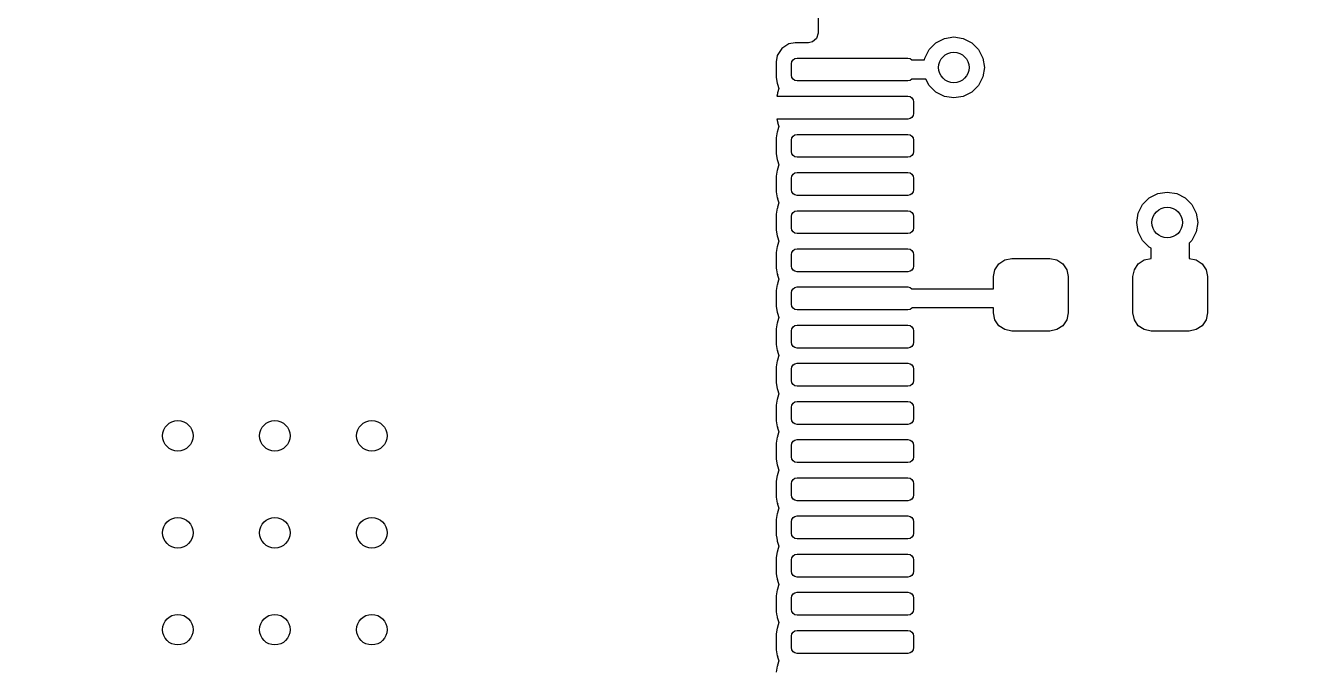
# Model space of a CAD drawing. Extents: x 116 to 183, y -110.2 to -37.6.
# Drawn here: x 145.83 to 162.62, y -73.39 to -64.98 of the extents above; entities that cross this region are included whole.
import ezdxf

# ---------------------------------------------------------------- set-up
doc = ezdxf.new("R2010")
doc.units = 0
doc.layers.add('BLACK', color=7, linetype='CONTINUOUS')

msp = doc.modelspace()

# ---------------------------------------------------------------- linework, layer by layer
at = {"layer": 'BLACK', "linetype": 'CONTINUOUS'}
for p, q in [((156.21, -64.386), (156.21, -65.08375)), ((156.21, -65.08375), (156.190315, -65.150789)), ((155.828744, -65.223735), (155.737615, -65.284625)), ((155.90911, -65.20775), (155.828744, -65.223735)), ((156.086001, -65.20775), (155.90911, -65.20775)), ((156.137511, -65.196544), (156.086001, -65.20775)), ((156.190315, -65.150789), (156.137511, -65.196544)), ((157.664393, -65.296886), (157.752886, -65.208393)), ((157.752886, -65.208393), (157.864393, -65.151577)), ((157.864393, -65.151577), (157.988, -65.132)), ((157.988, -65.132), (158.111607, -65.151577)), ((158.111607, -65.151577), (158.223114, -65.208393)), ((158.223114, -65.208393), (158.311607, -65.296886)), ((155.676723, -65.375759), (155.66074, -65.456113)), ((155.676725, -65.375755), (155.676723, -65.375759)), ((155.737615, -65.284625), (155.676725, -65.375755)), ((155.866949, -65.454549), (155.883207, -65.430217)), ((155.883207, -65.430217), (155.907539, -65.413959)), ((155.907539, -65.413959), (155.93624, -65.40825)), ((155.93624, -65.40825), (157.38624, -65.40825)), ((157.38624, -65.40825), (157.414941, -65.413959)), ((157.414941, -65.413959), (157.439273, -65.430217)), ((157.439273, -65.430217), (157.4413, -65.43325)), ((157.4413, -65.43325), (157.60364, -65.43325)), ((157.60364, -65.43325), (157.607577, -65.408393)), ((157.607577, -65.408393), (157.664393, -65.296886)), ((158.311607, -65.296886), (158.368423, -65.408393)), ((158.368423, -65.408393), (158.388, -65.532)), ((155.66074, -65.456113), (155.66074, -65.660379)), ((155.86124, -65.48325), (155.866949, -65.454549)), ((155.86124, -65.63325), (155.86124, -65.48325)), ((158.388, -65.532), (158.368423, -65.655607)), ((155.66074, -65.660379), (155.676725, -65.740745)), ((155.676725, -65.740745), (155.681399, -65.752028)), ((155.681399, -65.752028), (155.680095, -65.752567)), ((155.680095, -65.752567), (155.696977, -65.806488)), ((155.866949, -65.661951), (155.86124, -65.63325)), ((155.883207, -65.686283), (155.866949, -65.661951)), ((155.907539, -65.702541), (155.883207, -65.686283)), ((155.93624, -65.70825), (155.907539, -65.702541)), ((157.38624, -65.70825), (155.93624, -65.70825)), ((157.414941, -65.702541), (157.38624, -65.70825)), ((157.439273, -65.686283), (157.414941, -65.702541)), ((157.4413, -65.68325), (157.439273, -65.686283)), ((157.621662, -65.68325), (157.4413, -65.68325)), ((157.664393, -65.767114), (157.621662, -65.68325)), ((157.752886, -65.855607), (157.664393, -65.767114)), ((158.311607, -65.767114), (158.223114, -65.855607)), ((158.368423, -65.655607), (158.311607, -65.767114)), ((155.677193, -65.875954), (155.670769, -65.908249)), ((155.670769, -65.908249), (155.67077, -65.90825)), ((155.67077, -65.90825), (155.897939, -65.90825)), ((155.677272, -65.875764), (155.677193, -65.875954)), ((155.678491, -65.873868), (155.677272, -65.875764)), ((155.67934, -65.87077), (155.678491, -65.873868)), ((155.681868, -65.86467), (155.67934, -65.87077)), ((155.696977, -65.806488), (155.681101, -65.864352)), ((155.681101, -65.864352), (155.681868, -65.86467)), ((155.897939, -65.90825), (155.908117, -65.908749)), ((155.908117, -65.908749), (155.909102, -65.908749)), ((155.909102, -65.908749), (155.909107, -65.90875)), ((155.909107, -65.90875), (155.933726, -65.908749)), ((155.933726, -65.908749), (155.93624, -65.90825)), ((155.93624, -65.90825), (157.38624, -65.90825)), ((157.38624, -65.90825), (157.414941, -65.913959)), ((157.414941, -65.913959), (157.439273, -65.930217)), ((157.439273, -65.930217), (157.455531, -65.954549)), ((157.864393, -65.912423), (157.752886, -65.855607)), ((157.988, -65.932), (157.864393, -65.912423)), ((158.111607, -65.912423), (157.988, -65.932)), ((158.223114, -65.855607), (158.111607, -65.912423)), ((157.455531, -65.954549), (157.46124, -65.98325)), ((157.46124, -65.98325), (157.46124, -66.13325)), ((155.897951, -66.20825), (155.670769, -66.20825)), ((155.670769, -66.20825), (155.677193, -66.240548)), ((155.677193, -66.240548), (155.681868, -66.251832)), ((155.681868, -66.251832), (155.680343, -66.252463)), ((155.680343, -66.252463), (155.696977, -66.305586)), ((155.90811, -66.20775), (155.897951, -66.20825)), ((155.933726, -66.20775), (155.90811, -66.20775)), ((155.93624, -66.20825), (155.933726, -66.20775)), ((157.38624, -66.20825), (155.93624, -66.20825)), ((157.414941, -66.202541), (157.38624, -66.20825)), ((157.439273, -66.186283), (157.414941, -66.202541)), ((157.455531, -66.161951), (157.439273, -66.186283)), ((157.46124, -66.13325), (157.455531, -66.161951)), ((155.676723, -66.375757), (155.66074, -66.456113)), ((155.676767, -66.375652), (155.676723, -66.375757)), ((155.678493, -66.372967), (155.676767, -66.375652)), ((155.679695, -66.368585), (155.678493, -66.372967)), ((155.681398, -66.364474), (155.679695, -66.368585)), ((155.696977, -66.305586), (155.680881, -66.36426)), ((155.680881, -66.36426), (155.681398, -66.364474)), ((155.86124, -66.48325), (155.866949, -66.454549)), ((155.866949, -66.454549), (155.883207, -66.430217)), ((155.883207, -66.430217), (155.907539, -66.413959)), ((155.907539, -66.413959), (155.93624, -66.40825)), ((155.93624, -66.40825), (157.38624, -66.40825)), ((157.38624, -66.40825), (157.414941, -66.413959)), ((157.414941, -66.413959), (157.439273, -66.430217)), ((157.439273, -66.430217), (157.455531, -66.454549)), ((157.455531, -66.454549), (157.46124, -66.48325)), ((155.66074, -66.456113), (155.66074, -66.660379)), ((155.86124, -66.63325), (155.86124, -66.48325)), ((157.46124, -66.48325), (157.46124, -66.63325)), ((155.66074, -66.660379), (155.676726, -66.740748)), ((155.676726, -66.740748), (155.681399, -66.75203)), ((155.681399, -66.75203), (155.679954, -66.752628)), ((155.679954, -66.752628), (155.696676, -66.806038)), ((155.866949, -66.661951), (155.86124, -66.63325)), ((155.883207, -66.686283), (155.866949, -66.661951)), ((155.907539, -66.702541), (155.883207, -66.686283)), ((155.93624, -66.70825), (155.907539, -66.702541)), ((157.38624, -66.70825), (155.93624, -66.70825)), ((157.414941, -66.702541), (157.38624, -66.70825)), ((157.439273, -66.686283), (157.414941, -66.702541)), ((157.455531, -66.661951), (157.439273, -66.686283)), ((157.46124, -66.63325), (157.455531, -66.661951)), ((155.676724, -66.875755), (155.66074, -66.956113)), ((155.66074, -66.956113), (155.66074, -67.160379)), ((155.67679, -66.875595), (155.676724, -66.875755)), ((155.67819, -66.873418), (155.67679, -66.875595)), ((155.679166, -66.869859), (155.67819, -66.873418)), ((155.681399, -66.864469), (155.679166, -66.869859)), ((155.696676, -66.806038), (155.680722, -66.864188)), ((155.680722, -66.864188), (155.681399, -66.864469)), ((155.86124, -66.98325), (155.866949, -66.954549)), ((155.866949, -66.954549), (155.883207, -66.930217)), ((155.883207, -66.930217), (155.907539, -66.913959)), ((155.907539, -66.913959), (155.93624, -66.90825)), ((155.93624, -66.90825), (157.38624, -66.90825)), ((157.38624, -66.90825), (157.414941, -66.913959)), ((157.414941, -66.913959), (157.439273, -66.930217)), ((157.439273, -66.930217), (157.455531, -66.954549)), ((157.455531, -66.954549), (157.46124, -66.98325)), ((155.86124, -67.13325), (155.86124, -66.98325)), ((157.46124, -66.98325), (157.46124, -67.13325)), ((155.66074, -67.160379), (155.676726, -67.240748)), ((155.676726, -67.240748), (155.681399, -67.25203)), ((155.681399, -67.25203), (155.679954, -67.252628)), ((155.679954, -67.252628), (155.696676, -67.306038)), ((155.866949, -67.161951), (155.86124, -67.13325)), ((155.883207, -67.186283), (155.866949, -67.161951)), ((155.907539, -67.202541), (155.883207, -67.186283)), ((155.93624, -67.20825), (155.907539, -67.202541)), ((157.38624, -67.20825), (155.93624, -67.20825)), ((157.414941, -67.202541), (157.38624, -67.20825)), ((157.439273, -67.186283), (157.414941, -67.202541)), ((157.455531, -67.161951), (157.439273, -67.186283)), ((157.46124, -67.13325), (157.455531, -67.161951)), ((160.458393, -67.328886), (160.546886, -67.240393)), ((160.546886, -67.240393), (160.658393, -67.183577)), ((160.658393, -67.183577), (160.782, -67.164)), ((160.782, -67.164), (160.905607, -67.183577)), ((160.905607, -67.183577), (161.017114, -67.240393)), ((161.017114, -67.240393), (161.105607, -67.328886)), ((155.676724, -67.375755), (155.66074, -67.456113)), ((155.66074, -67.456113), (155.66074, -67.660379)), ((155.67679, -67.375595), (155.676724, -67.375755)), ((155.67819, -67.373418), (155.67679, -67.375595)), ((155.679166, -67.369859), (155.67819, -67.373418)), ((155.681399, -67.364469), (155.679166, -67.369859)), ((155.696676, -67.306038), (155.680722, -67.364188)), ((155.680722, -67.364188), (155.681399, -67.364469)), ((155.86124, -67.48325), (155.866949, -67.454549)), ((155.866949, -67.454549), (155.883207, -67.430217)), ((155.883207, -67.430217), (155.907539, -67.413959)), ((155.907539, -67.413959), (155.93624, -67.40825)), ((155.93624, -67.40825), (157.38624, -67.40825)), ((157.38624, -67.40825), (157.414941, -67.413959)), ((157.414941, -67.413959), (157.439273, -67.430217)), ((157.439273, -67.430217), (157.455531, -67.454549)), ((157.455531, -67.454549), (157.46124, -67.48325)), ((160.382, -67.564), (160.401577, -67.440393)), ((160.401577, -67.440393), (160.458393, -67.328886)), ((161.105607, -67.328886), (161.162423, -67.440393)), ((161.162423, -67.440393), (161.182, -67.564)), ((155.86124, -67.63325), (155.86124, -67.48325)), ((157.46124, -67.48325), (157.46124, -67.63325)), ((160.401577, -67.687607), (160.382, -67.564)), ((161.182, -67.564), (161.162423, -67.687607)), ((155.66074, -67.660379), (155.676726, -67.740748)), ((155.676726, -67.740748), (155.681399, -67.75203)), ((155.681399, -67.75203), (155.679954, -67.752628)), ((155.679954, -67.752628), (155.696676, -67.806038)), ((155.866949, -67.661951), (155.86124, -67.63325)), ((155.883207, -67.686283), (155.866949, -67.661951)), ((155.907539, -67.702541), (155.883207, -67.686283)), ((155.93624, -67.70825), (155.907539, -67.702541)), ((157.38624, -67.70825), (155.93624, -67.70825)), ((157.414941, -67.702541), (157.38624, -67.70825)), ((157.439273, -67.686283), (157.414941, -67.702541)), ((157.455531, -67.661951), (157.439273, -67.686283)), ((157.46124, -67.63325), (157.455531, -67.661951)), ((160.458393, -67.799114), (160.401577, -67.687607)), ((161.162423, -67.687607), (161.105607, -67.799114)), ((155.676724, -67.875755), (155.66074, -67.956113)), ((155.66074, -67.956113), (155.66074, -68.160379)), ((155.67679, -67.875595), (155.676724, -67.875755)), ((155.67819, -67.873418), (155.67679, -67.875595)), ((155.679166, -67.869859), (155.67819, -67.873418)), ((155.681399, -67.864469), (155.679166, -67.869859)), ((155.696676, -67.806038), (155.680722, -67.864188)), ((155.680722, -67.864188), (155.681399, -67.864469)), ((155.86124, -67.98325), (155.866949, -67.954549)), ((155.866949, -67.954549), (155.883207, -67.930217)), ((155.883207, -67.930217), (155.907539, -67.913959)), ((155.907539, -67.913959), (155.93624, -67.90825)), ((155.93624, -67.90825), (157.38624, -67.90825)), ((157.38624, -67.90825), (157.414941, -67.913959)), ((157.414941, -67.913959), (157.439273, -67.930217)), ((157.439273, -67.930217), (157.455531, -67.954549)), ((157.455531, -67.954549), (157.46124, -67.98325)), ((160.546886, -67.887607), (160.458393, -67.799114)), ((160.57074, -67.899761), (160.546886, -67.887607)), ((160.57074, -68.03525), (160.57074, -67.899761)), ((161.105607, -67.799114), (161.07074, -67.833981)), ((161.07074, -67.833981), (161.07074, -68.03525)), ((155.86124, -68.13325), (155.86124, -67.98325)), ((157.46124, -67.98325), (157.46124, -68.13325)), ((158.526319, -68.181863), (158.577802, -68.104812)), ((158.577802, -68.104812), (158.654853, -68.053329)), ((158.654853, -68.053329), (158.74574, -68.03525)), ((158.74574, -68.03525), (159.24574, -68.03525)), ((159.24574, -68.03525), (159.336627, -68.053329)), ((159.336627, -68.053329), (159.413678, -68.104812)), ((159.413678, -68.104812), (159.465161, -68.181863)), ((160.351319, -68.181863), (160.402802, -68.104812)), ((160.402802, -68.104812), (160.479853, -68.053329)), ((160.479853, -68.053329), (160.57074, -68.03525)), ((161.07074, -68.03525), (161.161627, -68.053329)), ((161.161627, -68.053329), (161.238678, -68.104812)), ((161.238678, -68.104812), (161.290161, -68.181863)), ((155.66074, -68.160379), (155.665416, -68.183888)), ((155.665416, -68.183888), (155.675814, -68.236167)), ((155.675814, -68.236167), (155.676726, -68.240748)), ((155.676726, -68.240748), (155.681399, -68.25203)), ((155.681399, -68.25203), (155.679954, -68.252628)), ((155.679954, -68.252628), (155.696676, -68.306038)), ((155.866949, -68.161951), (155.86124, -68.13325)), ((155.883207, -68.186283), (155.866949, -68.161951)), ((155.907539, -68.202541), (155.883207, -68.186283)), ((155.93624, -68.20825), (155.907539, -68.202541)), ((157.38624, -68.20825), (155.93624, -68.20825)), ((157.414941, -68.202541), (157.38624, -68.20825)), ((157.439273, -68.186283), (157.414941, -68.202541)), ((157.455531, -68.161951), (157.439273, -68.186283)), ((157.46124, -68.13325), (157.455531, -68.161951)), ((158.50824, -68.27275), (158.526319, -68.181863)), ((158.50824, -68.43325), (158.50824, -68.27275)), ((159.465161, -68.181863), (159.48324, -68.27275)), ((159.48324, -68.27275), (159.48324, -68.74775)), ((160.33324, -68.27275), (160.351319, -68.181863)), ((160.33324, -68.74775), (160.33324, -68.27275)), ((161.290161, -68.181863), (161.30824, -68.27275)), ((161.30824, -68.27275), (161.30824, -68.74775)), ((155.676724, -68.375755), (155.66074, -68.456113)), ((155.66074, -68.456113), (155.66074, -68.660379)), ((155.67679, -68.375595), (155.676724, -68.375755)), ((155.67819, -68.373418), (155.67679, -68.375595)), ((155.679166, -68.369859), (155.67819, -68.373418)), ((155.681399, -68.364469), (155.679166, -68.369859)), ((155.696676, -68.306038), (155.680722, -68.364188)), ((155.680722, -68.364188), (155.681399, -68.364469)), ((155.86124, -68.48325), (155.866949, -68.454549)), ((155.866949, -68.454549), (155.883207, -68.430217)), ((155.883207, -68.430217), (155.907539, -68.413959)), ((155.907539, -68.413959), (155.93624, -68.40825)), ((155.93624, -68.40825), (157.38624, -68.40825)), ((157.38624, -68.40825), (157.414941, -68.413959)), ((157.414941, -68.413959), (157.439273, -68.430217)), ((157.439273, -68.430217), (157.4413, -68.43325)), ((157.4413, -68.43325), (158.50824, -68.43325)), ((155.86124, -68.63325), (155.86124, -68.48325)), ((155.866949, -68.661951), (155.86124, -68.63325)), ((155.66074, -68.660379), (155.676726, -68.740748)), ((155.676726, -68.740748), (155.681399, -68.75203)), ((155.681399, -68.75203), (155.679954, -68.752628)), ((155.679954, -68.752628), (155.696676, -68.806038)), ((155.883207, -68.686283), (155.866949, -68.661951)), ((155.907539, -68.702541), (155.883207, -68.686283)), ((155.93624, -68.70825), (155.907539, -68.702541)), ((157.38624, -68.70825), (155.93624, -68.70825)), ((157.414941, -68.702541), (157.38624, -68.70825)), ((157.439273, -68.686283), (157.414941, -68.702541)), ((157.4413, -68.68325), (157.439273, -68.686283)), ((158.50824, -68.68325), (157.4413, -68.68325)), ((158.50824, -68.74775), (158.50824, -68.68325)), ((158.526319, -68.838637), (158.50824, -68.74775)), ((159.48324, -68.74775), (159.465161, -68.838637)), ((160.351319, -68.838637), (160.33324, -68.74775)), ((161.30824, -68.74775), (161.290161, -68.838637)), ((155.676724, -68.875755), (155.66074, -68.956113)), ((155.66074, -68.956113), (155.66074, -69.160379)), ((155.67679, -68.875595), (155.676724, -68.875755)), ((155.67819, -68.873418), (155.67679, -68.875595)), ((155.679166, -68.869859), (155.67819, -68.873418)), ((155.681399, -68.864469), (155.679166, -68.869859)), ((155.696676, -68.806038), (155.680722, -68.864188)), ((155.680722, -68.864188), (155.681399, -68.864469)), ((155.86124, -68.98325), (155.866949, -68.954549)), ((155.866949, -68.954549), (155.883207, -68.930217)), ((155.883207, -68.930217), (155.907539, -68.913959)), ((155.907539, -68.913959), (155.93624, -68.90825)), ((155.93624, -68.90825), (157.38624, -68.90825)), ((157.38624, -68.90825), (157.414941, -68.913959)), ((157.414941, -68.913959), (157.439273, -68.930217)), ((157.439273, -68.930217), (157.455531, -68.954549)), ((157.455531, -68.954549), (157.46124, -68.98325)), ((158.577802, -68.915688), (158.526319, -68.838637)), ((158.654853, -68.967171), (158.577802, -68.915688)), ((158.74574, -68.98525), (158.654853, -68.967171)), ((159.336627, -68.967171), (159.24574, -68.98525)), ((159.413678, -68.915688), (159.336627, -68.967171)), ((159.465161, -68.838637), (159.413678, -68.915688)), ((160.402802, -68.915688), (160.351319, -68.838637)), ((160.479853, -68.967171), (160.402802, -68.915688)), ((160.57074, -68.98525), (160.479853, -68.967171)), ((161.161627, -68.967171), (161.07074, -68.98525)), ((161.238678, -68.915688), (161.161627, -68.967171)), ((161.290161, -68.838637), (161.238678, -68.915688)), ((155.86124, -69.13325), (155.86124, -68.98325)), ((155.866949, -69.161951), (155.86124, -69.13325)), ((157.46124, -69.13325), (157.455531, -69.161951)), ((157.46124, -68.98325), (157.46124, -69.13325)), ((159.24574, -68.98525), (158.74574, -68.98525)), ((161.07074, -68.98525), (160.57074, -68.98525)), ((155.66074, -69.160379), (155.676726, -69.240748)), ((155.676726, -69.240748), (155.681399, -69.25203)), ((155.681399, -69.25203), (155.679954, -69.252628)), ((155.679954, -69.252628), (155.696676, -69.306038)), ((155.696676, -69.306038), (155.680722, -69.364188)), ((155.883207, -69.186283), (155.866949, -69.161951)), ((155.907539, -69.202541), (155.883207, -69.186283)), ((155.93624, -69.20825), (155.907539, -69.202541)), ((157.38624, -69.20825), (155.93624, -69.20825)), ((157.414941, -69.202541), (157.38624, -69.20825)), ((157.439273, -69.186283), (157.414941, -69.202541)), ((157.455531, -69.161951), (157.439273, -69.186283)), ((155.676724, -69.375755), (155.66074, -69.456113)), ((155.66074, -69.456113), (155.66074, -69.660379)), ((155.67679, -69.375595), (155.676724, -69.375755)), ((155.67819, -69.373418), (155.67679, -69.375595)), ((155.679166, -69.369859), (155.67819, -69.373418)), ((155.681399, -69.364469), (155.679166, -69.369859)), ((155.680722, -69.364188), (155.681399, -69.364469)), ((155.86124, -69.48325), (155.866949, -69.454549)), ((155.866949, -69.454549), (155.883207, -69.430217)), ((155.883207, -69.430217), (155.907539, -69.413959)), ((155.907539, -69.413959), (155.93624, -69.40825)), ((155.93624, -69.40825), (157.38624, -69.40825)), ((157.38624, -69.40825), (157.414941, -69.413959)), ((157.414941, -69.413959), (157.439273, -69.430217)), ((157.439273, -69.430217), (157.455531, -69.454549)), ((157.455531, -69.454549), (157.46124, -69.48325)), ((155.86124, -69.63325), (155.86124, -69.48325)), ((155.866949, -69.661951), (155.86124, -69.63325)), ((157.46124, -69.63325), (157.455531, -69.661951)), ((157.46124, -69.48325), (157.46124, -69.63325)), ((155.66074, -69.660379), (155.676726, -69.740748)), ((155.676726, -69.740748), (155.681399, -69.75203)), ((155.681399, -69.75203), (155.679954, -69.752628)), ((155.679954, -69.752628), (155.696676, -69.806038)), ((155.696676, -69.806038), (155.680722, -69.864188)), ((155.883207, -69.686283), (155.866949, -69.661951)), ((155.907539, -69.702541), (155.883207, -69.686283)), ((155.93624, -69.70825), (155.907539, -69.702541)), ((157.38624, -69.70825), (155.93624, -69.70825)), ((157.414941, -69.702541), (157.38624, -69.70825)), ((157.439273, -69.686283), (157.414941, -69.702541)), ((157.455531, -69.661951), (157.439273, -69.686283)), ((155.676724, -69.875755), (155.66074, -69.956113)), ((155.66074, -69.956113), (155.66074, -70.160379)), ((155.67679, -69.875595), (155.676724, -69.875755)), ((155.67819, -69.873418), (155.67679, -69.875595)), ((155.679166, -69.869859), (155.67819, -69.873418)), ((155.681399, -69.864469), (155.679166, -69.869859)), ((155.680722, -69.864188), (155.681399, -69.864469)), ((155.86124, -69.98325), (155.866949, -69.954549)), ((155.866949, -69.954549), (155.883207, -69.930217)), ((155.883207, -69.930217), (155.907539, -69.913959)), ((155.907539, -69.913959), (155.93624, -69.90825)), ((155.93624, -69.90825), (157.38624, -69.90825)), ((157.38624, -69.90825), (157.414941, -69.913959)), ((157.414941, -69.913959), (157.439273, -69.930217)), ((157.439273, -69.930217), (157.455531, -69.954549)), ((157.455531, -69.954549), (157.46124, -69.98325)), ((155.86124, -70.13325), (155.86124, -69.98325)), ((155.866949, -70.161951), (155.86124, -70.13325)), ((157.46124, -70.13325), (157.455531, -70.161951)), ((157.46124, -69.98325), (157.46124, -70.13325)), ((155.66074, -70.160379), (155.676726, -70.240748)), ((155.676726, -70.240748), (155.681399, -70.25203)), ((155.681399, -70.25203), (155.679954, -70.252628)), ((155.679954, -70.252628), (155.696676, -70.306038)), ((155.696676, -70.306038), (155.680722, -70.364188)), ((155.883207, -70.186283), (155.866949, -70.161951)), ((155.907539, -70.202541), (155.883207, -70.186283)), ((155.93624, -70.20825), (155.907539, -70.202541)), ((157.38624, -70.20825), (155.93624, -70.20825)), ((157.414941, -70.202541), (157.38624, -70.20825)), ((157.439273, -70.186283), (157.414941, -70.202541)), ((157.455531, -70.161951), (157.439273, -70.186283)), ((155.676724, -70.375755), (155.66074, -70.456113)), ((155.66074, -70.456113), (155.66074, -70.660379)), ((155.67679, -70.375595), (155.676724, -70.375755)), ((155.67819, -70.373418), (155.67679, -70.375595)), ((155.679166, -70.369859), (155.67819, -70.373418)), ((155.681399, -70.364469), (155.679166, -70.369859)), ((155.680722, -70.364188), (155.681399, -70.364469)), ((155.86124, -70.48325), (155.866949, -70.454549)), ((155.866949, -70.454549), (155.883207, -70.430217)), ((155.883207, -70.430217), (155.907539, -70.413959)), ((155.907539, -70.413959), (155.93624, -70.40825)), ((155.93624, -70.40825), (157.38624, -70.40825)), ((157.38624, -70.40825), (157.414941, -70.413959)), ((157.414941, -70.413959), (157.439273, -70.430217)), ((157.439273, -70.430217), (157.455531, -70.454549)), ((157.455531, -70.454549), (157.46124, -70.48325)), ((155.86124, -70.63325), (155.86124, -70.48325)), ((155.866949, -70.661951), (155.86124, -70.63325)), ((157.46124, -70.63325), (157.455531, -70.661951)), ((157.46124, -70.48325), (157.46124, -70.63325)), ((155.66074, -70.660379), (155.676726, -70.740748)), ((155.676726, -70.740748), (155.681399, -70.75203)), ((155.681399, -70.75203), (155.679954, -70.752628)), ((155.679954, -70.752628), (155.696676, -70.806038)), ((155.696676, -70.806038), (155.680722, -70.864188)), ((155.883207, -70.686283), (155.866949, -70.661951)), ((155.907539, -70.702541), (155.883207, -70.686283)), ((155.93624, -70.70825), (155.907539, -70.702541)), ((157.38624, -70.70825), (155.93624, -70.70825)), ((157.414941, -70.702541), (157.38624, -70.70825)), ((157.439273, -70.686283), (157.414941, -70.702541)), ((157.455531, -70.661951), (157.439273, -70.686283)), ((155.676724, -70.875755), (155.66074, -70.956113)), ((155.66074, -70.956113), (155.66074, -71.160379)), ((155.67679, -70.875595), (155.676724, -70.875755)), ((155.67819, -70.873418), (155.67679, -70.875595)), ((155.679166, -70.869859), (155.67819, -70.873418)), ((155.681399, -70.864469), (155.679166, -70.869859)), ((155.680722, -70.864188), (155.681399, -70.864469)), ((155.86124, -70.98325), (155.866949, -70.954549)), ((155.86124, -71.13325), (155.86124, -70.98325)), ((155.866949, -70.954549), (155.883207, -70.930217)), ((155.883207, -70.930217), (155.907539, -70.913959)), ((155.907539, -70.913959), (155.93624, -70.90825)), ((155.93624, -70.90825), (157.38624, -70.90825)), ((157.38624, -70.90825), (157.414941, -70.913959)), ((157.414941, -70.913959), (157.439273, -70.930217)), ((157.439273, -70.930217), (157.455531, -70.954549)), ((157.455531, -70.954549), (157.46124, -70.98325)), ((157.46124, -70.98325), (157.46124, -71.13325)), ((155.866949, -71.161951), (155.86124, -71.13325)), ((157.46124, -71.13325), (157.455531, -71.161951)), ((155.66074, -71.160379), (155.676726, -71.240748)), ((155.676726, -71.240748), (155.681399, -71.25203)), ((155.681399, -71.25203), (155.679954, -71.252628)), ((155.679954, -71.252628), (155.696676, -71.306038)), ((155.696676, -71.306038), (155.680722, -71.364188)), ((155.883207, -71.186283), (155.866949, -71.161951)), ((155.907539, -71.202541), (155.883207, -71.186283)), ((155.93624, -71.20825), (155.907539, -71.202541)), ((157.38624, -71.20825), (155.93624, -71.20825)), ((157.414941, -71.202541), (157.38624, -71.20825)), ((157.439273, -71.186283), (157.414941, -71.202541)), ((157.455531, -71.161951), (157.439273, -71.186283)), ((155.676724, -71.375755), (155.66074, -71.456113)), ((155.66074, -71.456113), (155.66074, -71.660379)), ((155.67679, -71.375595), (155.676724, -71.375755)), ((155.67819, -71.373418), (155.67679, -71.375595)), ((155.679166, -71.369859), (155.67819, -71.373418)), ((155.681399, -71.364469), (155.679166, -71.369859)), ((155.680722, -71.364188), (155.681399, -71.364469)), ((155.86124, -71.48325), (155.866949, -71.454549)), ((155.86124, -71.63325), (155.86124, -71.48325)), ((155.866949, -71.454549), (155.883207, -71.430217)), ((155.883207, -71.430217), (155.907539, -71.413959)), ((155.907539, -71.413959), (155.93624, -71.40825)), ((155.93624, -71.40825), (157.38624, -71.40825)), ((157.38624, -71.40825), (157.414941, -71.413959)), ((157.414941, -71.413959), (157.439273, -71.430217)), ((157.439273, -71.430217), (157.455531, -71.454549)), ((157.455531, -71.454549), (157.46124, -71.48325)), ((157.46124, -71.48325), (157.46124, -71.63325)), ((155.866949, -71.661951), (155.86124, -71.63325)), ((157.46124, -71.63325), (157.455531, -71.661951)), ((155.66074, -71.660379), (155.668733, -71.700563)), ((155.668733, -71.700563), (155.674913, -71.731636)), ((155.674913, -71.731636), (155.676726, -71.740748)), ((155.676726, -71.740748), (155.681399, -71.75203)), ((155.681399, -71.75203), (155.679954, -71.752628)), ((155.679954, -71.752628), (155.696676, -71.806038)), ((155.696676, -71.806038), (155.680722, -71.864188)), ((155.883207, -71.686283), (155.866949, -71.661951)), ((155.907539, -71.702541), (155.883207, -71.686283)), ((155.93624, -71.70825), (155.907539, -71.702541)), ((157.38624, -71.70825), (155.93624, -71.70825)), ((157.414941, -71.702541), (157.38624, -71.70825)), ((157.439273, -71.686283), (157.414941, -71.702541)), ((157.455531, -71.661951), (157.439273, -71.686283)), ((155.676724, -71.875755), (155.66074, -71.956113)), ((155.66074, -71.956113), (155.66074, -72.160379)), ((155.67679, -71.875595), (155.676724, -71.875755)), ((155.67819, -71.873418), (155.67679, -71.875595)), ((155.679166, -71.869859), (155.67819, -71.873418)), ((155.681399, -71.864469), (155.679166, -71.869859)), ((155.680722, -71.864188), (155.681399, -71.864469)), ((155.86124, -71.98325), (155.866949, -71.954549)), ((155.86124, -72.13325), (155.86124, -71.98325)), ((155.866949, -71.954549), (155.883207, -71.930217)), ((155.883207, -71.930217), (155.907539, -71.913959)), ((155.907539, -71.913959), (155.93624, -71.90825)), ((155.93624, -71.90825), (157.38624, -71.90825)), ((157.38624, -71.90825), (157.414941, -71.913959)), ((157.414941, -71.913959), (157.439273, -71.930217)), ((157.439273, -71.930217), (157.455531, -71.954549)), ((157.455531, -71.954549), (157.46124, -71.98325)), ((157.46124, -71.98325), (157.46124, -72.13325)), ((155.66074, -72.160379), (155.667336, -72.193538)), ((155.866949, -72.161951), (155.86124, -72.13325)), ((157.46124, -72.13325), (157.455531, -72.161951)), ((155.667336, -72.193538), (155.674913, -72.231636)), ((155.674913, -72.231636), (155.676726, -72.240748)), ((155.676726, -72.240748), (155.681399, -72.25203)), ((155.681399, -72.25203), (155.679954, -72.252628)), ((155.679954, -72.252628), (155.696676, -72.306038)), ((155.696676, -72.306038), (155.680722, -72.364188)), ((155.883207, -72.186283), (155.866949, -72.161951)), ((155.907539, -72.202541), (155.883207, -72.186283)), ((155.93624, -72.20825), (155.907539, -72.202541)), ((157.38624, -72.20825), (155.93624, -72.20825)), ((157.414941, -72.202541), (157.38624, -72.20825)), ((157.439273, -72.186283), (157.414941, -72.202541)), ((157.455531, -72.161951), (157.439273, -72.186283)), ((155.676724, -72.375755), (155.66074, -72.456113)), ((155.66074, -72.456113), (155.66074, -72.660379)), ((155.67679, -72.375595), (155.676724, -72.375755)), ((155.67819, -72.373418), (155.67679, -72.375595)), ((155.679166, -72.369859), (155.67819, -72.373418)), ((155.681399, -72.364469), (155.679166, -72.369859)), ((155.680722, -72.364188), (155.681399, -72.364469)), ((155.86124, -72.48325), (155.866949, -72.454549)), ((155.86124, -72.63325), (155.86124, -72.48325)), ((155.866949, -72.454549), (155.883207, -72.430217)), ((155.883207, -72.430217), (155.907539, -72.413959)), ((155.907539, -72.413959), (155.93624, -72.40825)), ((155.93624, -72.40825), (157.38624, -72.40825)), ((157.38624, -72.40825), (157.414941, -72.413959)), ((157.414941, -72.413959), (157.439273, -72.430217)), ((157.439273, -72.430217), (157.455531, -72.454549)), ((157.455531, -72.454549), (157.46124, -72.48325)), ((157.46124, -72.48325), (157.46124, -72.63325)), ((155.66074, -72.660379), (155.667336, -72.693538)), ((155.866949, -72.661951), (155.86124, -72.63325)), ((155.883207, -72.686283), (155.866949, -72.661951)), ((157.455531, -72.661951), (157.439273, -72.686283)), ((157.46124, -72.63325), (157.455531, -72.661951)), ((155.667336, -72.693538), (155.674913, -72.731636)), ((155.674913, -72.731636), (155.676726, -72.740748)), ((155.676726, -72.740748), (155.681399, -72.75203)), ((155.681399, -72.75203), (155.679954, -72.752628)), ((155.679954, -72.752628), (155.696676, -72.806038)), ((155.696676, -72.806038), (155.680722, -72.864188)), ((155.907539, -72.702541), (155.883207, -72.686283)), ((155.93624, -72.70825), (155.907539, -72.702541)), ((157.38624, -72.70825), (155.93624, -72.70825)), ((157.414941, -72.702541), (157.38624, -72.70825)), ((157.439273, -72.686283), (157.414941, -72.702541)), ((155.676724, -72.875755), (155.66074, -72.956113)), ((155.66074, -72.956113), (155.66074, -73.160379)), ((155.67679, -72.875595), (155.676724, -72.875755)), ((155.67819, -72.873418), (155.67679, -72.875595)), ((155.679166, -72.869859), (155.67819, -72.873418)), ((155.681399, -72.864469), (155.679166, -72.869859)), ((155.680722, -72.864188), (155.681399, -72.864469)), ((155.86124, -72.98325), (155.866949, -72.954549)), ((155.86124, -73.13325), (155.86124, -72.98325)), ((155.866949, -72.954549), (155.883207, -72.930217)), ((155.883207, -72.930217), (155.907539, -72.913959)), ((155.907539, -72.913959), (155.93624, -72.90825)), ((155.93624, -72.90825), (157.38624, -72.90825)), ((157.38624, -72.90825), (157.414941, -72.913959)), ((157.414941, -72.913959), (157.439273, -72.930217)), ((157.439273, -72.930217), (157.455531, -72.954549)), ((157.455531, -72.954549), (157.46124, -72.98325)), ((157.46124, -72.98325), (157.46124, -73.13325)), ((155.66074, -73.160379), (155.676726, -73.240748)), ((155.866949, -73.161951), (155.86124, -73.13325)), ((155.883207, -73.186283), (155.866949, -73.161951)), ((157.455531, -73.161951), (157.439273, -73.186283)), ((157.46124, -73.13325), (157.455531, -73.161951)), ((155.676726, -73.240748), (155.681399, -73.25203)), ((155.681399, -73.25203), (155.679954, -73.252628)), ((155.679954, -73.252628), (155.696676, -73.306038)), ((155.696676, -73.306038), (155.680722, -73.364188)), ((155.907539, -73.202541), (155.883207, -73.186283)), ((155.93624, -73.20825), (155.907539, -73.202541)), ((157.38624, -73.20825), (155.93624, -73.20825)), ((157.414941, -73.202541), (157.38624, -73.20825)), ((157.439273, -73.186283), (157.414941, -73.202541)), ((155.676724, -73.375755), (155.66074, -73.456113)), ((155.67679, -73.375595), (155.676724, -73.375755)), ((155.67819, -73.373418), (155.67679, -73.375595)), ((155.679166, -73.369859), (155.67819, -73.373418)), ((155.681399, -73.364469), (155.679166, -73.369859)), ((155.680722, -73.364188), (155.681399, -73.364469))]:
    msp.add_line(p, q, dxfattribs=at)
at = {"layer": 'BLACK'}
for centre in [(157.988, -65.532), (160.782, -67.564), (147.828, -70.358), (149.098, -70.358), (150.368, -70.358), (147.828, -71.628), (149.098, -71.628), (150.368, -71.628), (147.828, -72.898), (149.098, -72.898), (150.368, -72.898)]:
    msp.add_circle(centre, 0.2, dxfattribs=at)
msp.add_arc((149.450502, -71.074296), 33.5, 0, 180, dxfattribs=at)

doc.saveas('drawing.dxf')
